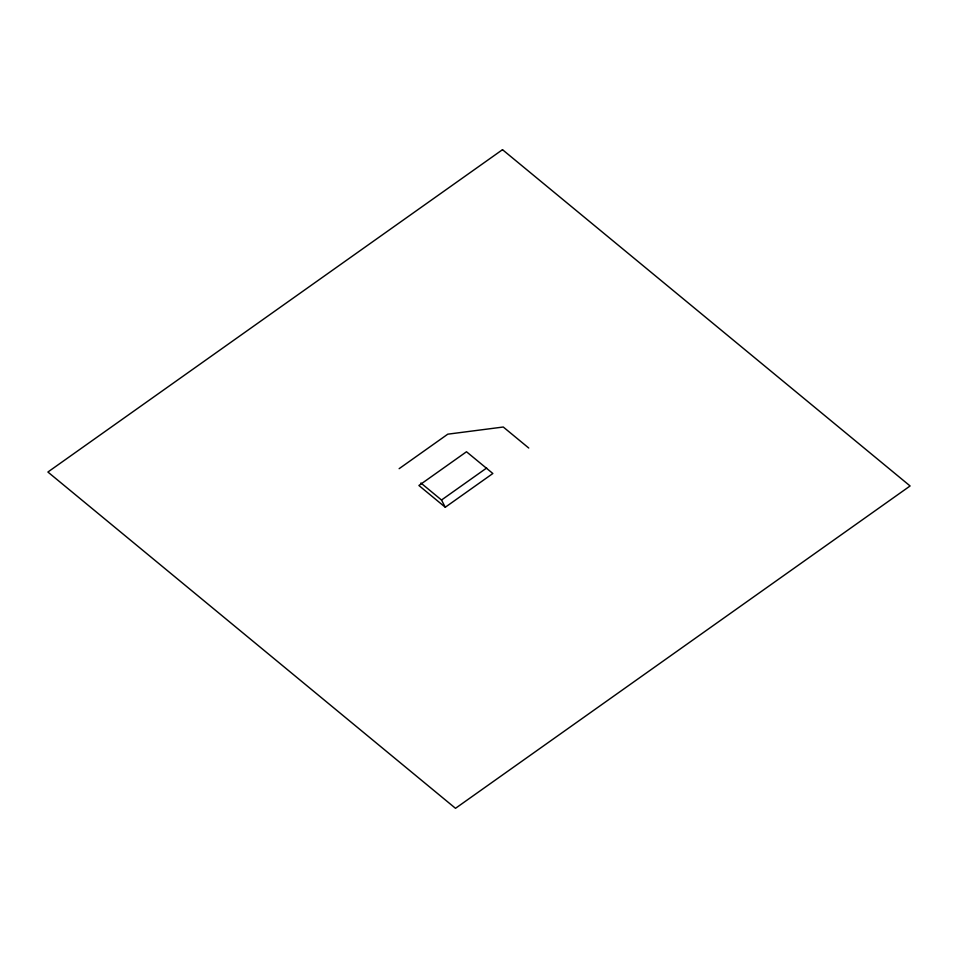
<?xml version="1.0" encoding="UTF-8"?>
<svg xmlns="http://www.w3.org/2000/svg" width="958" height="958" viewBox="0 0 958 958"><rect width="100%" height="100%" fill="white"/><g stroke="black" fill="none" stroke-linecap="round" stroke-linejoin="round"><path stroke-width="1.44" d="M399.139 468.678L447.781 434.178L503.273 427.017L528.756 448.033M420.897 483L441.518 500.016L486.664 467.995M445.266 507.249L492.855 473.503L466.498 451.757L418.909 485.502L445.266 507.249L441.518 500.016M502.495 149.688L47.9 472.031L455.505 808.312L910.1 485.969L502.495 149.688"/></g></svg>
